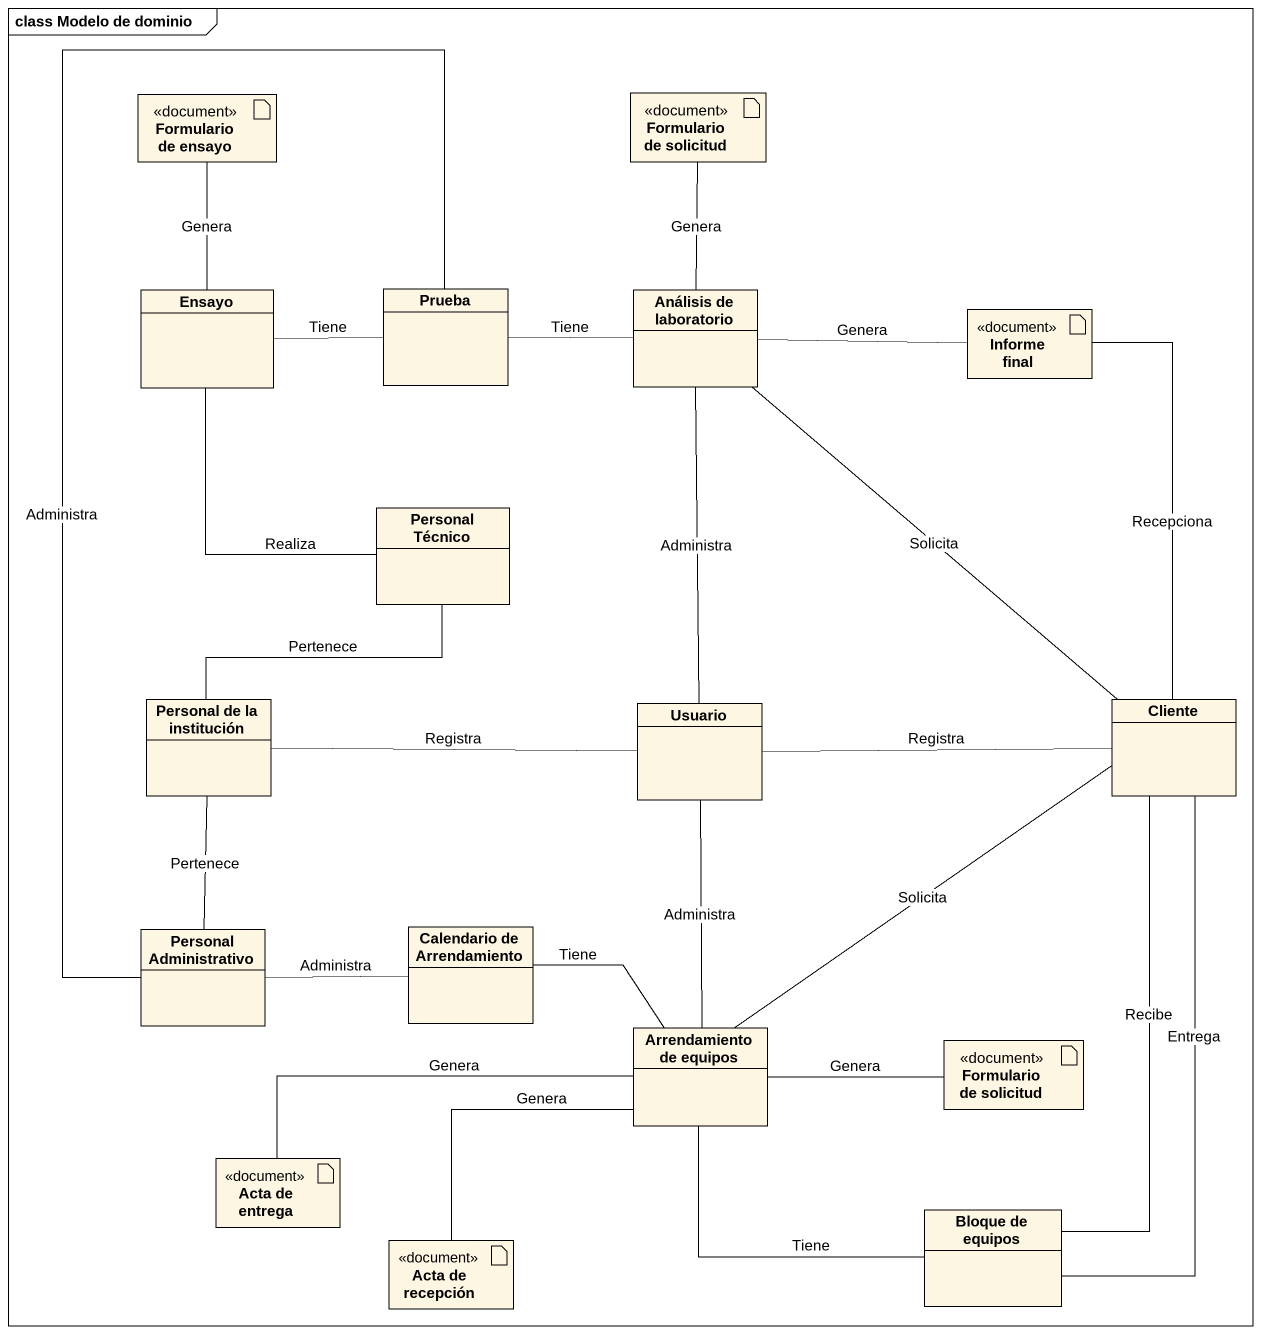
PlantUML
@startuml
mainframe class Modelo de dominio
allowmixing
hide circle
hide empty members
artifact "Formulario de ensayo" as Formulario_de_ensayo <<document>>
artifact "Formulario de solicitud" as Formulario_de_solicitud <<document>>
class Ensayo
class Prueba
class "Análisis de laboratorio" as Análisis_de_laboratorio
artifact "Informe final" as Informe_final <<document>>
class "Personal Técnico" as Personal_Técnico
class "Personal de la institución" as Personal_de_la_institución
class Usuario
class Cliente
class "Personal Administrativo" as Personal_Administrativo
class "Calendario de Arrendamiento" as Calendario_de_Arrendamiento
class "Arrendamiento de equipos" as Arrendamiento_de_equipos
artifact "Formulario de solicitud" as Formulario_de_solicitud_2 <<document>>
artifact "Acta de entrega" as Acta_de_entrega <<document>>
class "Bloque de equipos" as Bloque_de_equipos
artifact "Acta de recepción" as Acta_de_recepción <<document>>
Ensayo -up- Formulario_de_ensayo : Genera
Prueba -left- Ensayo : Tiene
Análisis_de_laboratorio -up- Formulario_de_solicitud : Genera
Análisis_de_laboratorio -left- Prueba : Tiene
Análisis_de_laboratorio -right- Informe_final : Genera
Personal_Técnico -up- Ensayo : Realiza
Personal_Técnico -- Personal_de_la_institución : Pertenece
Usuario -up- Análisis_de_laboratorio : Administra
Usuario -left- Personal_de_la_institución : Registra
Usuario -right- Cliente : Registra
Usuario -- Arrendamiento_de_equipos : Administra
Cliente -up- Análisis_de_laboratorio : Solicita
Cliente -up- Informe_final : Recepciona
Cliente -- Arrendamiento_de_equipos : Solicita
Cliente -- Bloque_de_equipos : Recibe
Cliente -- Bloque_de_equipos : Entrega
Personal_Administrativo -up- Prueba : Administra
Personal_Administrativo -up- Personal_de_la_institución : Pertenece
Personal_Administrativo -right- Calendario_de_Arrendamiento : Administra
Arrendamiento_de_equipos -left- Calendario_de_Arrendamiento : Tiene
Arrendamiento_de_equipos -right- Formulario_de_solicitud_2 : Genera
Arrendamiento_de_equipos -left- Acta_de_entrega : Genera
Arrendamiento_de_equipos -- Bloque_de_equipos : Tiene
Arrendamiento_de_equipos -- Acta_de_recepción : Genera
@enduml
